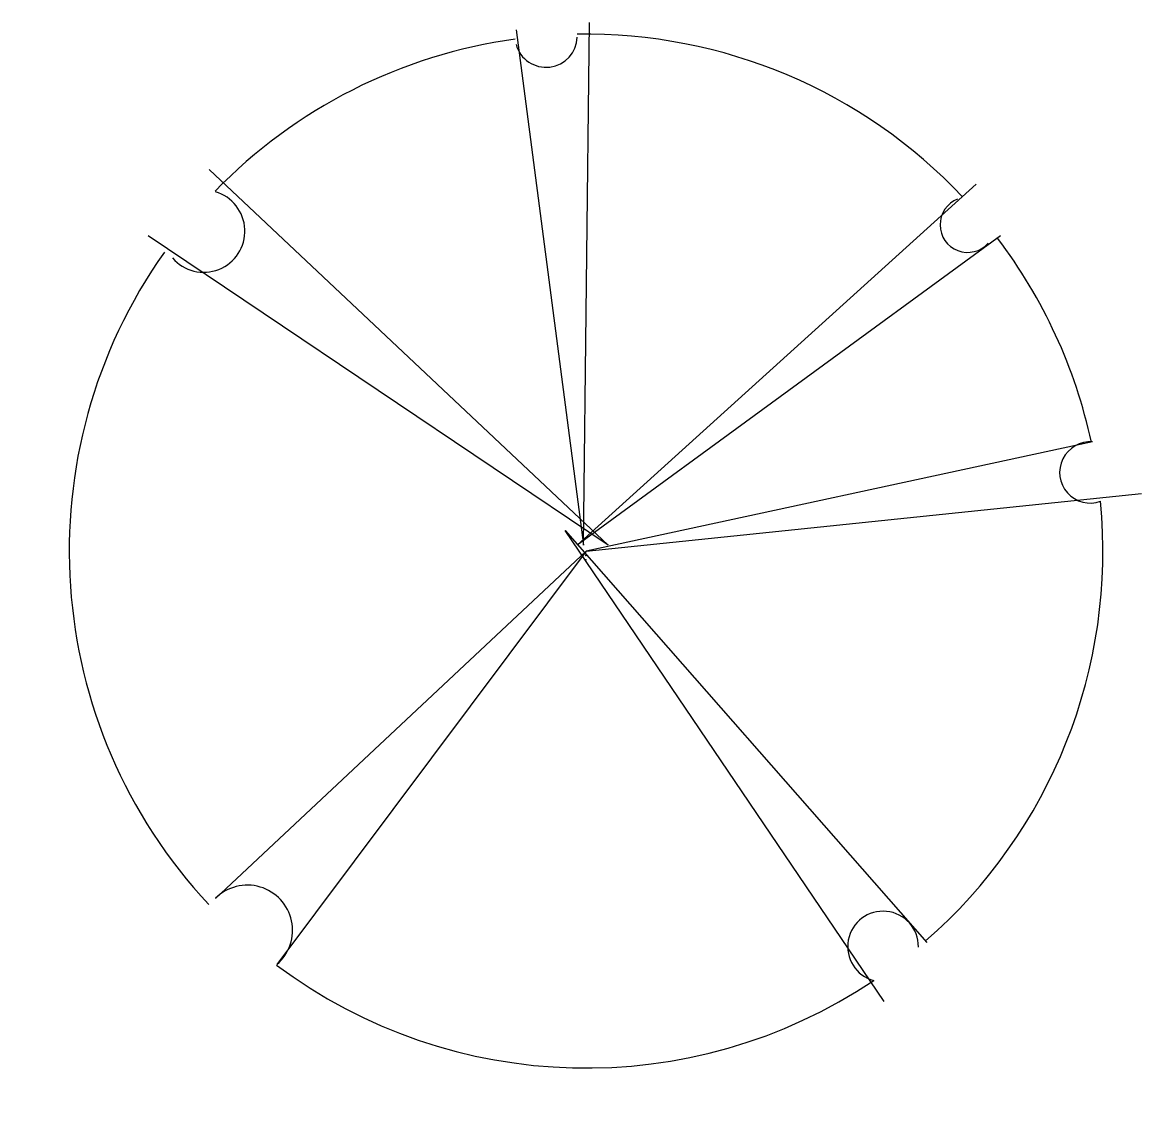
# Model space of a CAD drawing. Extents: x 79.83 to 80.9, y 16.25 to 17.29.
import ezdxf

# ---------------------------------------------------------------- set-up
doc = ezdxf.new("R2010")
doc.units = 0
doc.header["$LTSCALE"] = 100
doc.header["$MEASUREMENT"] = 0
doc.layers.add('P-ARVORE', color=2, linetype='CONTINUOUS')
doc.layers.add('VEG', color=2, linetype='CONTINUOUS')

# ---------------------------------------------------------------- blocks, each defined once
blk = doc.blocks.new('ARV06')
at = {"layer": 'VEG'}
for p, q in [((-0.0001, -0.0054), (0.0059, 0.5001)), ((-0.0653, 0.493), (-0.0001, -0.0054)), ((-0.362, 0.3577), (0.0237, -0.0054)), ((-0.006, -0.0054), (0.3797, 0.3435)), ((0.0237, -0.0054), (-0.4213, 0.2936)), ((0.4034, 0.2936), (-0.006, -0.0054)), ((0.4924, 0.0943), (0.0025, -0.0113)), ((0.0025, -0.0113), (0.5399, 0.0444)), ((-0.0179, 0.0088), (0.3322, -0.3899)), ((0.2907, -0.4469), (-0.0179, 0.0088)), ((-0.3561, -0.3472), (0.0025, -0.0113)), ((0.0025, -0.0113), (-0.2967, -0.4113))]:
    blk.add_line(p, q, dxfattribs=at)
for centre, radius, start, end in [((0.0025, -0.0113), 0.5, 43.2426, 90.9743), ((0.0025, -0.0113), 0.5, 97.876, 135.8833), ((-0.0362, 0.4869), 0.0302, 195.6846, 358.001), ((-0.3674, 0.2982), 0.0398, 220.6567, 73.4448), ((0.3716, 0.3043), 0.0267, 111.2821, 318.2736), ((0.0025, -0.0113), 0.5, 12.158, 37.2526), ((0.0025, -0.0113), 0.5, 144.6715, 223.133), ((0.4902, 0.0648), 0.0296, 85.6543, 289.6938), ((0.0025, -0.0113), 0.5, 311.0541, 5.5311), ((-0.3252, -0.3781), 0.0437, 310.7148, 134.88), ((0.2898, -0.3938), 0.0342, 359.2094, 254.6286), ((0.0025, -0.0113), 0.5, 233.2022, 303.8211)]:
    blk.add_arc(centre, radius, start, end, dxfattribs=at)
for p in [(0.0021, -0.0155), (0.0021, -0.0198)]:
    blk.add_point(p, dxfattribs=at)

msp = doc.modelspace()

# ---------------------------------------------------------------- block references
at = {"layer": 'P-ARVORE', "linetype": 'CONTINUOUS', "xscale": 0.99, "yscale": 0.99, "zscale": 0.99}
msp.add_blockref('ARV06', (80.3627, 16.7937), dxfattribs=at)

doc.saveas('drawing.dxf')
